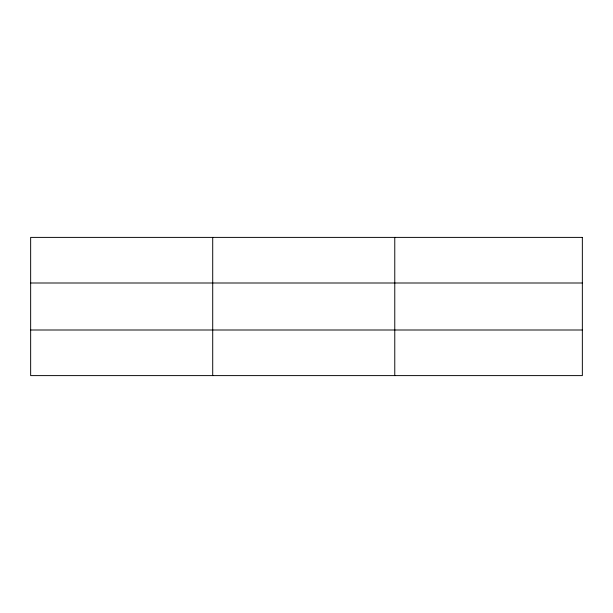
<?xml version="1.0" encoding="UTF-8"?>
<svg xmlns="http://www.w3.org/2000/svg" width="613" height="613" viewBox="0 0 613 613"><rect width="100%" height="100%" fill="white"/><g stroke="black" fill="none" stroke-linecap="round" stroke-linejoin="round"><path stroke-width="0.92" d="M212.711 237.392L212.711 375.608M394.772 237.392L394.772 375.608M30.65 282.999L582.35 282.999M30.65 330.001L582.35 330.001M582.35 237.392L582.35 375.608L30.65 375.608L30.65 237.392L582.35 237.392"/></g></svg>
